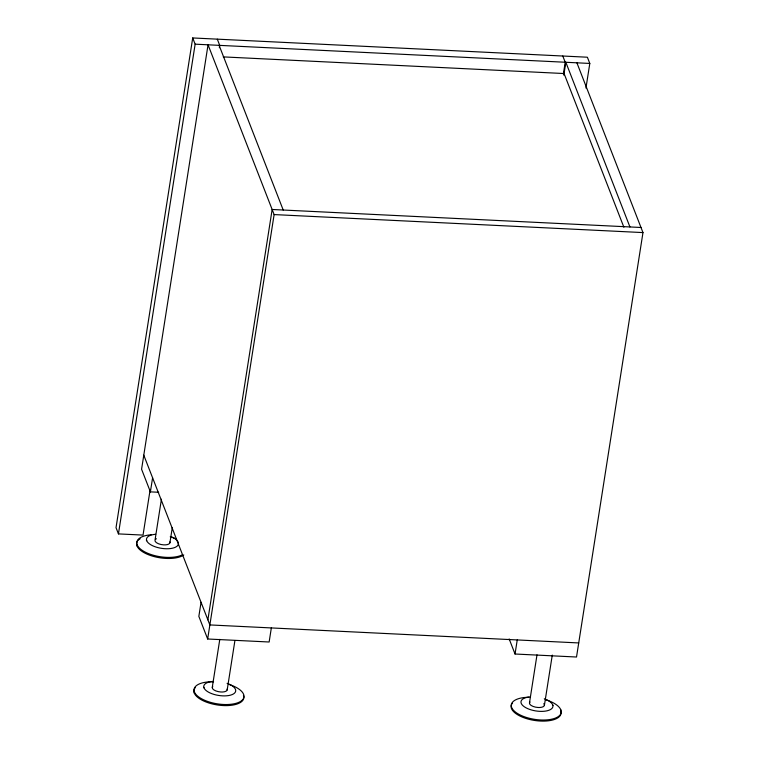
<?xml version="1.0" encoding="UTF-8"?>
<svg xmlns="http://www.w3.org/2000/svg" width="759" height="759" viewBox="0 0 759 759"><rect width="100%" height="100%" fill="white"/><g stroke="black" fill="none" stroke-linecap="round" stroke-linejoin="round"><path stroke-width="1.14" d="M585.948 88.053L589.8 63.443L587.381 57.219L192.71 37.95L116.023 527.676L118.442 533.9L143.034 535.095L150.187 489.403M118.442 533.9L195.139 44.174L192.71 37.95M136.99 545.911L137.161 544.82M219.36 47.722L219.721 45.379L217.302 39.155M158.669 492.268L150.396 491.87L152.597 477.8M161.42 499.223L155.016 540.171A7.571 3.245 8.9 0 0 163.602 544.867L165.481 544.867A7.571 3.245 8.9 0 0 169.864 541.917M169.912 542.78L172.293 527.571M201.059 602.295L198.849 616.365L207.662 639.002L269.141 642L271.342 627.93M194.266 693.043L194.437 691.952M207.881 619.837L272.149 209.484L640.994 227.491M207.662 639.002L274.122 214.579L208.042 44.809L141.582 469.233L150.396 491.87M212.283 687.312L219.797 639.344M227.188 689.912L234.882 640.776M563.377 73.965L565.218 62.247L562.789 56.024M563.814 75.141L565.825 62.276L629.932 226.95M576.897 62.817L642.977 232.586L576.517 657.019L515.038 654.011L517.24 639.941M529.497 702.796L537.002 654.837M544.393 705.405L552.277 655.102M560.825 709.845L560.654 710.936A25.227 10.825 8.9 0 1 533.956 720.357A25.227 10.825 8.9 0 1 512.562 703.033M195.139 44.174L589.8 63.443M223.26 56.897L564.07 73.538L623.889 227.235M274.122 214.579L642.977 232.586M578.719 642.939L209.863 624.932L143.783 455.163M552.675 704.874L553.036 705.405M146.373 540.171L146.724 540.712M203.64 687.312L204 687.844M509.166 638.926L515.038 654.011M219.114 45.35L283.211 210.025M543.805 703.65A7.571 3.245 8.9 0 1 539.972 707.492L538.093 707.492A7.571 3.245 8.9 0 1 529.962 702.028M545.721 699.741A25.227 10.825 8.9 0 1 555.645 717.995A25.227 10.825 8.9 0 1 515.608 712.189A25.227 10.825 8.9 0 1 528.653 697.265M544.288 698.821A16.148 6.926 8.9 0 1 549.222 710.149A16.148 6.926 8.9 0 1 524.289 706.762A16.148 6.926 8.9 0 1 530.152 696.904M227.14 689.058A7.571 3.245 8.9 0 1 222.757 691.999L220.878 691.999A7.571 3.245 8.9 0 1 212.748 686.534M228.516 684.248A25.227 10.825 8.9 0 1 237.965 702.692A25.227 10.825 8.9 0 1 197.606 696.06A25.227 10.825 8.9 0 1 213.554 681.791M243.44 695.443A25.227 10.825 8.9 0 1 216.742 704.864A25.227 10.825 8.9 0 1 195.357 687.54M227.074 683.337A16.148 6.926 8.9 0 1 232.007 694.656A16.148 6.926 8.9 0 1 207.074 691.278A16.148 6.926 8.9 0 1 212.937 681.421M155.472 539.402A7.571 3.245 8.9 0 1 156.42 538.776M182.255 554.876A25.227 10.825 8.9 0 1 142.654 550.636A25.227 10.825 8.9 0 1 151.126 534.772M170.234 536.822A25.227 10.825 8.9 0 1 176.022 538.862M183.773 554.952A25.227 10.825 8.9 0 1 152.587 556.157A25.227 10.825 8.9 0 1 137.436 541.233M138.081 540.408A25.227 10.825 8.9 0 1 140.187 538.738M171.591 536.898A16.148 6.926 8.9 0 1 173.792 547.856A16.148 6.926 8.9 0 1 149.39 543.842A16.148 6.926 8.9 0 1 155.671 534.279"/></g></svg>
